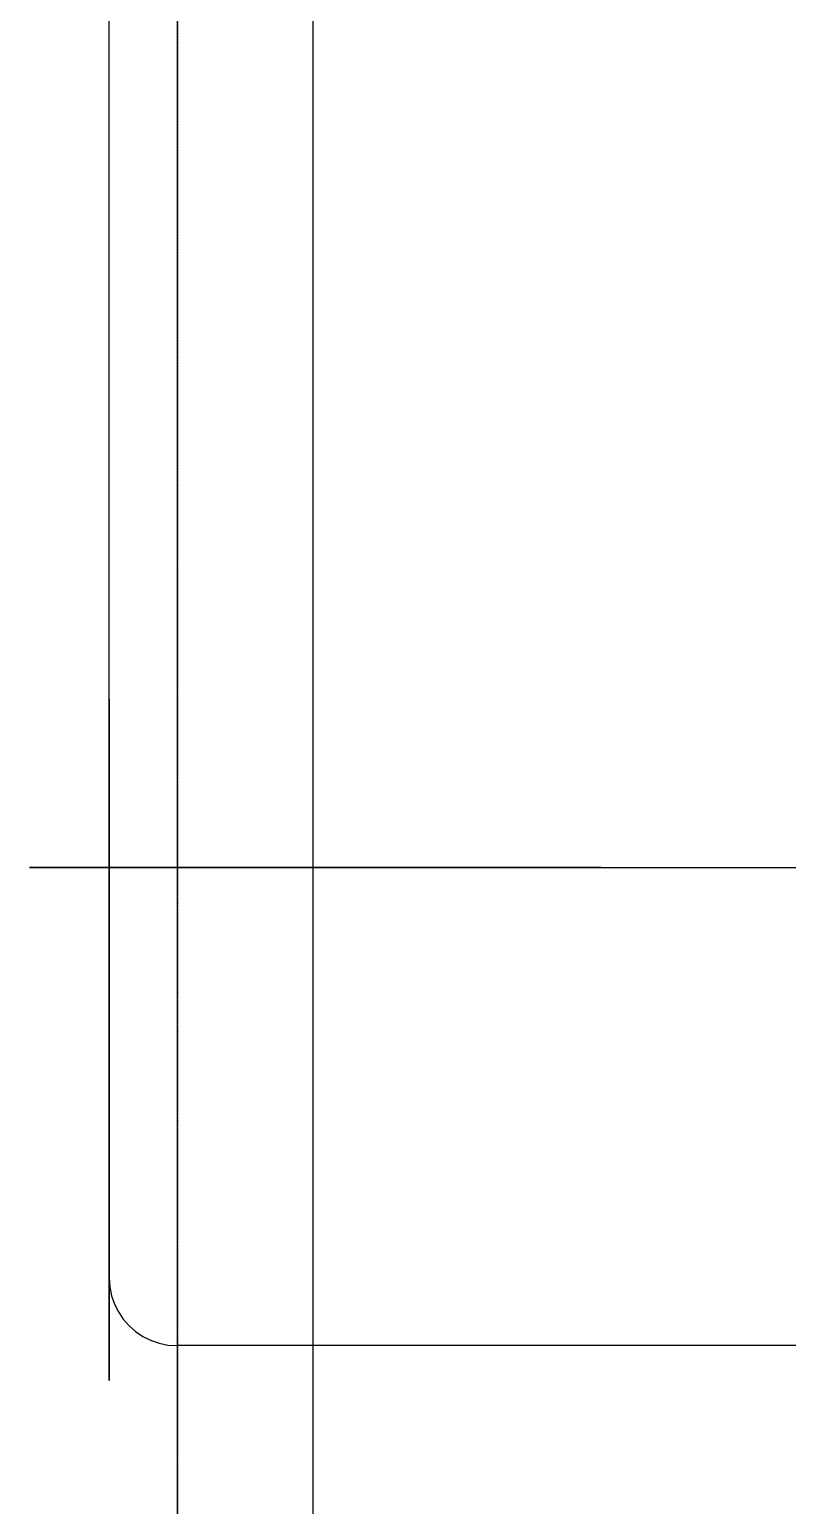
# Model space of a CAD drawing. Extents: x 11992 to 29481, y -6727 to 6811.
# Drawn here: x 14377.8 to 14489.4, y 1926.9 to 2144.2 of the extents above; entities that cross this region are included whole.
import ezdxf

# ---------------------------------------------------------------- set-up
doc = ezdxf.new("R2010")
doc.units = 0
doc.header["$MEASUREMENT"] = 0
doc.linetypes.add('DASHED', pattern=[19.05, 12.7, -6.35])
doc.layers.get('0').update_dxf_attribs({"color": 8, "linetype": 'CONTINUOUS'})
for name, color, linetype in [('DQ-BEAM-DASH', 8, 'DASHED'), ('FF-FINISH【完成面】', 8, 'CONTINUOUS'), ('WALL', 8, 'CONTINUOUS')]:
    doc.layers.add(name, color=color, linetype=linetype)

# ---------------------------------------------------------------- blocks, each defined once
blk = doc.blocks.new('MB-B')
at = {"layer": 'DQ-BEAM-DASH', "ltscale": 0.01}
blk.add_line((-15700, 7400), (-15700, 5200), dxfattribs=at)

msp = doc.modelspace()

# ---------------------------------------------------------------- linework, layer by layer
for p, q in [((14399.62, 630.6, -2440.43), (14399.63, 3630.6, -2440.43)), ((14389.57, 1960.46, -2140.43), (14389.57, 3583.83, -2140.43)), ((14389.57, 1975.35, -1380.54), (14389.57, 3568.99, -1380.54)), ((14389.57, 1975.35, -1380.54), (14389.57, 3568.99, -1380.54)), ((14389.57, 1975.35, -1942.77), (14389.57, 3568.99, -1942.77)), ((14389.57, 1955.63, -2140.53), (14389.57, 2772.48, -2140.53)), ((14389.57, 1955.63, -2140.53), (14389.57, 2772.48, -2140.53)), ((14389.57, 2021.42, -1960.21), (14389.57, 2772.45, -1960.21)), ((14389.57, 1955.63, -2260.53), (14389.57, 2772.45, -2260.53)), ((14389.57, 2021.42, -1960.21), (14389.57, 2772.45, -1960.21)), ((14389.57, 1955.63, -2260.53), (14389.57, 2772.45, -2260.53)), ((14389.57, 1993.73, -1782.54), (14389.57, 2313.73, -1782.54)), ((14389.57, 1994.63, -1541.64), (14389.57, 2313.73, -1541.64)), ((14389.57, 1993.73, -1782.54), (14389.57, 2313.73, -1782.54)), ((14389.57, 1994.63, -1541.64), (14389.57, 2313.73, -1541.64)), ((14389.57, 2045.63, -2201.83), (14389.57, 2045.57, -2200.69)), ((14389.57, 2045.63, -2201.83), (14389.57, 2045.57, -2200.69)), ((14389.57, 2036.63, -2260.53), (14389.57, 2045.63, -2260.53)), ((14389.57, 2045.63, -2260.53), (14389.57, 2027.31, -2260.52)), ((14389.57, 2045.62, -2260.53), (14389.57, 2045.63, -2252.83)), ((14389.57, 2045.63, -2252.83), (14389.57, 2045.63, -2201.83)), ((14389.57, 2042.62, -2260.53), (14389.57, 2045.63, -2260.53)), ((14389.57, 2045.57, -2200.69), (14389.57, 2045.39, -2199.59)), ((14389.57, 2045.57, -2200.69), (14389.57, 2045.39, -2199.59)), ((14389.57, 2045.39, -2199.59), (14389.57, 2045.09, -2198.53)), ((14389.57, 2045.39, -2199.59), (14389.57, 2045.09, -2198.53)), ((14389.57, 2045.09, -2198.53), (14389.57, 2044.69, -2197.52)), ((14389.57, 2045.09, -2198.53), (14389.57, 2044.69, -2197.52)), ((14389.57, 2044.69, -2197.52), (14389.57, 2044.18, -2196.57)), ((14389.57, 2044.69, -2197.52), (14389.57, 2044.18, -2196.57)), ((14389.57, 2044.18, -2196.57), (14389.57, 2043.57, -2195.69)), ((14389.57, 2044.18, -2196.57), (14389.57, 2043.57, -2195.69)), ((14389.57, 2043.57, -2195.69), (14389.57, 2042.87, -2194.88)), ((14389.57, 2043.57, -2195.69), (14389.57, 2042.87, -2194.88)), ((14389.57, 2042.87, -2194.88), (14389.57, 2042.08, -2194.15)), ((14389.57, 2042.87, -2194.88), (14389.57, 2042.08, -2194.15)), ((14389.57, 2042.08, -2194.15), (14389.57, 2041.21, -2193.5)), ((14389.57, 2042.08, -2194.15), (14389.57, 2041.21, -2193.5)), ((14389.57, 2041.21, -2193.5), (14389.57, 2040.26, -2192.95)), ((14389.57, 2041.21, -2193.5), (14389.57, 2040.26, -2192.95)), ((14389.57, 2040.26, -2192.95), (14389.57, 2039.24, -2192.5)), ((14389.57, 2040.26, -2192.95), (14389.57, 2039.24, -2192.5)), ((14389.57, 2039.24, -2192.5), (14389.57, 2038.15, -2192.15)), ((14389.57, 2039.24, -2192.5), (14389.57, 2038.15, -2192.15)), ((14389.57, 2038.15, -2192.15), (14389.57, 1955.63, -2191.83)), ((14389.57, 2036.95, -2260.53), (14389.57, 2036.98, -2260.52)), ((14389.57, 2036.92, -2260.53), (14389.57, 2036.95, -2260.53)), ((14389.57, 2036.89, -2260.53), (14389.57, 2036.92, -2260.53)), ((14389.57, 2036.86, -2260.53), (14389.57, 2036.89, -2260.53)), ((14389.57, 2036.84, -2260.53), (14389.57, 2036.86, -2260.53)), ((14389.57, 2036.81, -2260.53), (14389.57, 2036.84, -2260.53)), ((14389.57, 2036.78, -2260.53), (14389.57, 2036.81, -2260.53)), ((14389.57, 2036.75, -2260.53), (14389.57, 2036.78, -2260.53)), ((14389.57, 2036.72, -2260.53), (14389.57, 2036.75, -2260.53)), ((14389.57, 2036.69, -2260.53), (14389.57, 2036.72, -2260.53)), ((14389.57, 2036.66, -2260.53), (14389.57, 2036.69, -2260.53)), ((14389.57, 2036.63, -2260.53), (14389.57, 2036.66, -2260.53)), ((14389.57, 2035.95, -2440.38), (14389.57, 2035.96, -2440.35)), ((14389.57, 2035.96, -2440.35), (14389.57, 2035.96, -2440.33)), ((14389.57, 2035.96, -2440.33), (14389.57, 2035.96, -2260.52)), ((14389.57, 2035.94, -2440.4), (14389.57, 2035.95, -2440.38)), ((14389.57, 2035.93, -2440.43), (14389.57, 2035.94, -2440.4)), ((14389.57, 2035.92, -2440.45), (14389.57, 2035.93, -2440.43)), ((14389.57, 2035.9, -2440.47), (14389.57, 2035.92, -2440.45)), ((14389.57, 2035.88, -2440.49), (14389.57, 2035.9, -2440.47)), ((14389.57, 2035.86, -2440.5), (14389.57, 2035.88, -2440.49)), ((14389.57, 2035.84, -2440.51), (14389.57, 2035.86, -2440.5)), ((14389.57, 2035.81, -2440.52), (14389.57, 2035.84, -2440.51)), ((14389.57, 2035.78, -2440.53), (14389.57, 2035.81, -2440.52)), ((14389.57, 2035.76, -2440.53), (14389.57, 2035.78, -2440.53)), ((14389.57, 2021.02, -2440.53), (14389.57, 2035.76, -2440.52)), ((14389.57, 2032.96, -2440.53), (14389.57, 2032.96, -2260.52)), ((14389.57, 2027.31, -2260.52), (14389.57, 1970.58, -2260.52)), ((14389.57, 1970.58, -2260.52), (14389.57, 2026.96, -2260.53)), ((14389.57, 1970.58, -2260.52), (14389.57, 2023.1, -2260.52)), ((14378.11, 2020.82, -1476.45), (14377.85, 2020.82, -1493.54)), ((14377.85, 2020.82, -1493.54), (14377.85, 2020.82, -1512.24)), ((14377.85, 2020.82, -1512.24), (14378.04, 2020.82, -1532.39)), ((14378.04, 2020.82, -1532.39), (14378.37, 2020.82, -1553.83)), ((14378.66, 2020.82, -1461.11), (14378.11, 2020.82, -1476.45)), ((14378.37, 2020.82, -1553.83), (14378.79, 2020.82, -1576.42)), ((14379.58, 2020.82, -1447.68), (14378.66, 2020.82, -1461.11)), ((14378.79, 2020.82, -1576.42), (14379.25, 2020.82, -1599.98)), ((14379.25, 2020.82, -1599.98), (14379.7, 2020.82, -1624.38)), ((14380.9, 2020.82, -1436.32), (14379.58, 2020.82, -1447.68)), ((14379.7, 2020.82, -1624.38), (14380.08, 2020.82, -1649.48)), ((14380.08, 2020.82, -1649.48), (14380.4, 2020.82, -1675.21)), ((14380.4, 2020.82, -1675.21), (14380.67, 2020.82, -1701.52)), ((14380.67, 2020.82, -1701.52), (14380.88, 2020.82, -1728.39)), ((14380.88, 2020.82, -1728.39), (14381.04, 2020.82, -1755.76)), ((14382.68, 2020.82, -1427.19), (14380.9, 2020.82, -1436.32)), ((14381.04, 2020.82, -1755.76), (14381.16, 2020.82, -1783.59)), ((14381.16, 2020.82, -1783.59), (14381.25, 2020.82, -1811.84)), ((14381.25, 2020.82, -1811.84), (14381.31, 2020.82, -1840.47)), ((14381.31, 2020.82, -1840.47), (14381.34, 2020.82, -1869.43)), ((14381.34, 2020.82, -1869.43), (14381.36, 2020.82, -1898.67)), ((14381.36, 2020.82, -1898.67), (14381.37, 2020.82, -1928.17)), ((14381.37, 2020.82, -1928.17), (14381.37, 2020.82, -1957.86)), ((14381.37, 2020.82, -1957.86), (14381.38, 2020.82, -1987.69)), ((14381.38, 2020.82, -1987.69), (14381.41, 2020.82, -2017.41)), ((14381.41, 2020.82, -2017.41), (14381.5, 2020.82, -2046.79)), ((14381.5, 2020.82, -2046.79), (14381.67, 2020.82, -2075.54)), ((14381.67, 2020.82, -2075.54), (14381.95, 2020.82, -2103.43)), ((14381.95, 2020.82, -2103.43), (14382.37, 2020.82, -2130.19)), ((14382.37, 2020.82, -2130.19), (14382.96, 2020.82, -2155.56)), ((14384.98, 2020.82, -1420.43), (14382.68, 2020.82, -1427.19)), ((14382.96, 2020.82, -2155.56), (14383.74, 2020.82, -2179.28)), ((14383.74, 2020.82, -2179.28), (14384.75, 2020.82, -2201.11)), ((14384.75, 2020.82, -2201.11), (14386, 2020.82, -2220.77)), ((14386.77, 2020.82, -1416.4), (14384.98, 2020.82, -1420.43)), ((14386, 2020.82, -2220.77), (14387.53, 2020.82, -2238.01)), ((14388.81, 2020.82, -1412.61), (14386.77, 2020.82, -1416.4)), ((14387.53, 2020.82, -2238.01), (14389.37, 2020.82, -2252.58)), ((14391.11, 2020.82, -1409.06), (14388.81, 2020.82, -1412.61)), ((14389.57, 2021.42, -1960.21), (14389.57, 2018.71, -1960.39)), ((14389.57, 2020.99, -2440.53), (14389.57, 2021.02, -2440.53)), ((14389.57, 2020.96, -2440.52), (14389.57, 2020.99, -2440.53)), ((14389.57, 2020.94, -2440.51), (14389.57, 2020.96, -2440.52)), ((14389.57, 2020.82, -2440.33), (14389.57, 2020.96, -2260.53)), ((14389.57, 2020.91, -2440.5), (14389.57, 2020.94, -2440.51)), ((14389.57, 2020.89, -2440.49), (14389.57, 2020.91, -2440.5)), ((14389.57, 2020.87, -2440.47), (14389.57, 2020.89, -2440.49)), ((14389.57, 2020.86, -2440.45), (14389.57, 2020.87, -2440.47)), ((14389.57, 2020.84, -2440.43), (14389.57, 2020.86, -2440.45)), ((14389.57, 2020.83, -2440.4), (14389.57, 2020.84, -2440.43)), ((14389.57, 2020.82, -2440.38), (14389.57, 2020.83, -2440.4)), ((14389.57, 2020.81, -2440.35), (14389.57, 2020.82, -2440.38)), ((14389.57, 2020.82, -2185.23), (14389.58, 2020.82, -2206.47)), ((14389.57, 2020.82, -2436.74), (14389.57, 2020.82, -2436.77)), ((14389.57, 2020.82, -2436.77), (14389.57, 2020.82, -2436.79)), ((14389.57, 2020.82, -2436.79), (14389.58, 2020.82, -2436.82)), ((14389.57, 2020.82, -2439.9), (14389.57, 2020.82, -2439.92)), ((14389.57, 2020.82, -2439.92), (14389.57, 2020.82, -2439.95)), ((14389.57, 2020.82, -2439.95), (14389.58, 2020.82, -2439.97)), ((14389.58, 2020.82, -2437.22), (14389.57, 2020.82, -2437.24)), ((14389.57, 2020.82, -2437.24), (14389.57, 2020.82, -2437.27)), ((14389.57, 2020.82, -2437.27), (14389.57, 2020.82, -2437.3)), ((14389.58, 2020.82, -2185.15), (14389.57, 2020.82, -2185.18)), ((14389.57, 2020.82, -2185.18), (14389.57, 2020.82, -2185.2)), ((14389.57, 2020.82, -2185.2), (14389.57, 2020.82, -2185.23)), ((14389.57, 2020.82, -2440.33), (14389.57, 2020.82, -2185.23)), ((14389.57, 2020.82, -2439.9), (14389.57, 2020.82, -2437.3)), ((14389.57, 2020.81, -2440.33), (14389.57, 2020.81, -2440.35)), ((14389.58, 2020.82, -2206.47), (14389.6, 2020.82, -2227.7)), ((14389.58, 2020.82, -2436.82), (14389.59, 2020.82, -2436.84)), ((14389.58, 2020.82, -2439.97), (14389.59, 2020.82, -2440)), ((14389.59, 2020.82, -2437.19), (14389.58, 2020.82, -2437.22)), ((14389.59, 2020.82, -2185.13), (14389.58, 2020.82, -2185.15)), ((14389.59, 2020.82, -2436.84), (14389.61, 2020.82, -2436.86)), ((14389.59, 2020.82, -2440), (14389.61, 2020.82, -2440.02)), ((14389.61, 2020.82, -2437.17), (14389.59, 2020.82, -2437.19)), ((14389.61, 2020.82, -2185.11), (14389.59, 2020.82, -2185.13)), ((14389.6, 2020.82, -2227.7), (14389.62, 2020.82, -2248.94)), ((14389.61, 2020.82, -2436.86), (14389.63, 2020.82, -2436.88)), ((14389.61, 2020.82, -2440.02), (14389.63, 2020.82, -2440.04)), ((14389.63, 2020.82, -2437.15), (14389.61, 2020.82, -2437.17)), ((14389.63, 2020.82, -2185.09), (14389.61, 2020.82, -2185.11)), ((14389.62, 2020.82, -2248.94), (14389.63, 2020.82, -2270.18)), ((14389.62, 2020.82, -2265.62), (14449.77, 2020.82, -2265.56)), ((14389.63, 2020.82, -2270.18), (14389.65, 2020.82, -2291.42)), ((14389.63, 2020.82, -2436.88), (14389.65, 2020.82, -2436.9)), ((14389.63, 2020.82, -2440.04), (14389.65, 2020.82, -2440.06)), ((14389.65, 2020.82, -2437.14), (14389.63, 2020.82, -2437.15)), ((14389.65, 2020.82, -2185.07), (14389.63, 2020.82, -2185.09)), ((14389.65, 2020.82, -2291.42), (14389.67, 2020.82, -2312.66)), ((14389.65, 2020.82, -2436.9), (14389.67, 2020.82, -2436.92)), ((14389.65, 2020.82, -2440.06), (14389.67, 2020.82, -2440.07)), ((14389.67, 2020.82, -2437.12), (14389.65, 2020.82, -2437.14)), ((14389.67, 2020.82, -2185.05), (14389.65, 2020.82, -2185.07)), ((14389.67, 2020.82, -2312.66), (14389.68, 2020.82, -2333.9)), ((14389.67, 2020.82, -2436.92), (14389.69, 2020.82, -2436.93)), ((14389.67, 2020.82, -2440.07), (14389.69, 2020.82, -2440.08)), ((14389.69, 2020.82, -2437.11), (14389.67, 2020.82, -2437.12)), ((14389.69, 2020.82, -2185.04), (14389.67, 2020.82, -2185.05)), ((14389.68, 2020.82, -2333.9), (14389.7, 2020.82, -2355.14)), ((14389.69, 2020.82, -2436.93), (14389.72, 2020.82, -2436.94)), ((14389.69, 2020.82, -2440.08), (14389.72, 2020.82, -2440.09)), ((14389.72, 2020.82, -2437.1), (14389.69, 2020.82, -2437.11)), ((14389.72, 2020.82, -2185.03), (14389.69, 2020.82, -2185.04)), ((14389.7, 2020.82, -2355.14), (14389.72, 2020.82, -2376.38)), ((14389.72, 2020.82, -2376.38), (14389.73, 2020.82, -2397.62)), ((14389.72, 2020.82, -2436.94), (14389.74, 2020.82, -2436.94)), ((14389.72, 2020.82, -2440.09), (14389.74, 2020.82, -2440.1)), ((14389.74, 2020.82, -2437.09), (14389.72, 2020.82, -2437.1)), ((14389.74, 2020.82, -2185.03), (14389.72, 2020.82, -2185.03)), ((14389.73, 2020.82, -2397.62), (14389.75, 2020.82, -2418.85)), ((14389.74, 2020.82, -2436.94), (14389.77, 2020.82, -2436.94)), ((14389.74, 2020.82, -2440.1), (14389.77, 2020.82, -2440.1)), ((14389.77, 2020.82, -2437.09), (14389.74, 2020.82, -2437.09)), ((14389.77, 2020.82, -2185.02), (14389.74, 2020.82, -2185.03)), ((14389.75, 2020.82, -2418.85), (14389.77, 2020.82, -2440.09)), ((14389.77, 2020.82, -2440.09), (14394.77, 2020.82, -2440.08)), ((14389.77, 2020.82, -2437.09), (14393.49, 2020.82, -2437.09)), ((14389.77, 2020.82, -2185.03), (14434.77, 2020.82, -2185.03)), ((14389.77, 2020.82, -2440.09), (14393.49, 2020.82, -2440.09)), ((14389.77, 2020.82, -2436.94), (14449.57, 2020.82, -2436.94)), ((14393.66, 2020.82, -1405.75), (14391.11, 2020.82, -1409.06)), ((14396.82, 2020.82, -2185.03), (14393.37, 2020.82, -2185.03)), ((14393.49, 2020.82, -2437.09), (14449.57, 2020.82, -2437.09)), ((14393.49, 2020.82, -2440.09), (14408.37, 2020.82, -2440.09)), ((14396.44, 2020.82, -1402.68), (14393.66, 2020.82, -1405.75)), ((14394.77, 2020.82, -2440.08), (14399.77, 2020.82, -2440.06)), ((14399.46, 2020.82, -1399.87), (14396.44, 2020.82, -1402.68)), ((14400.27, 2020.82, -2185.03), (14396.82, 2020.82, -2185.03)), ((14402.69, 2020.82, -1397.33), (14399.46, 2020.82, -1399.87)), ((14399.77, 2020.82, -2440.06), (14404.77, 2020.82, -2440.05)), ((14403.72, 2020.82, -2185.03), (14400.27, 2020.82, -2185.03)), ((14406.15, 2020.82, -1395.05), (14402.69, 2020.82, -1397.33)), ((14407.17, 2020.82, -2185.03), (14403.72, 2020.82, -2185.03)), ((14404.77, 2020.82, -2440.05), (14409.77, 2020.82, -2440.04)), ((14409.81, 2020.82, -1393.04), (14406.15, 2020.82, -1395.05)), ((14410.62, 2020.82, -2185.03), (14407.17, 2020.82, -2185.03)), ((14409.77, 2020.82, -2440.04), (14414.77, 2020.82, -2440.02)), ((14413.68, 2020.82, -1391.32), (14409.81, 2020.82, -1393.04)), ((14414.07, 2020.82, -2185.03), (14410.62, 2020.82, -2185.03)), ((14417.74, 2020.82, -1389.88), (14413.68, 2020.82, -1391.32)), ((14417.52, 2020.82, -2185.03), (14414.07, 2020.82, -2185.03)), ((14414.77, 2020.82, -2440.02), (14419.77, 2020.82, -2440.01)), ((14420.97, 2020.82, -2185.03), (14417.52, 2020.82, -2185.03)), ((14421.99, 2020.82, -1388.74), (14417.74, 2020.82, -1389.88)), ((14419.77, 2020.82, -2440.01), (14424.77, 2020.82, -2440)), ((14424.42, 2020.82, -2185.03), (14420.97, 2020.82, -2185.03)), ((14425.39, 2020.82, -1387.94), (14421.99, 2020.82, -1388.75)), ((14427.87, 2020.82, -2185.03), (14424.42, 2020.82, -2185.03)), ((14424.77, 2020.82, -2440), (14429.77, 2020.82, -2439.98)), ((14428.74, 2020.82, -1387.22), (14425.39, 2020.82, -1387.94)), ((14431.32, 2020.82, -2185.03), (14427.87, 2020.82, -2185.03)), ((14432.05, 2020.82, -1386.59), (14428.74, 2020.82, -1387.22)), ((14429.77, 2020.82, -2439.98), (14434.77, 2020.82, -2439.97)), ((14434.77, 2020.82, -2185.03), (14431.32, 2020.82, -2185.03)), ((14435.32, 2020.82, -1386.05), (14432.05, 2020.82, -1386.59)), ((14434.77, 2020.82, -2439.97), (14439.77, 2020.82, -2439.96)), ((14436.8, 2020.82, -2185.17), (14434.77, 2020.82, -2185.03)), ((14438.58, 2020.82, -1385.59), (14435.32, 2020.82, -1386.05)), ((14438.75, 2020.82, -2185.57), (14436.8, 2020.82, -2185.17)), ((14441.83, 2020.82, -1385.22), (14438.58, 2020.82, -1385.59)), ((14440.61, 2020.82, -2186.21), (14438.75, 2020.82, -2185.57)), ((14439.77, 2020.82, -2439.96), (14444.77, 2020.82, -2439.94)), ((14442.34, 2020.82, -2187.08), (14440.61, 2020.82, -2186.21)), ((14445.09, 2020.82, -1384.93), (14441.83, 2020.82, -1385.22)), ((14443.93, 2020.82, -2188.16), (14442.34, 2020.82, -2187.08)), ((14445.37, 2020.82, -2189.43), (14443.93, 2020.82, -2188.16)), ((14444.77, 2020.82, -2439.94), (14449.77, 2020.82, -2439.93)), ((14448.37, 2020.82, -1384.73), (14445.09, 2020.82, -1384.93)), ((14446.64, 2020.82, -2190.87), (14445.37, 2020.82, -2189.43)), ((14447.72, 2020.82, -2192.46), (14446.64, 2020.82, -2190.87)), ((14448.59, 2020.82, -2194.2), (14447.72, 2020.82, -2192.46)), ((14451.69, 2020.82, -1384.61), (14448.37, 2020.82, -1384.73)), ((14449.23, 2020.82, -2196.05), (14448.59, 2020.82, -2194.2)), ((14449.63, 2020.82, -2198), (14449.23, 2020.82, -2196.05)), ((14449.57, 2020.82, -2436.94), (14449.59, 2020.82, -2436.94)), ((14449.57, 2020.82, -2440.1), (14449.57, 2020.82, -2440.1)), ((14449.57, 2020.82, -2440.1), (14449.57, 2020.82, -2440.1)), ((14449.57, 2020.82, -2440.1), (14449.58, 2020.82, -2440.1)), ((14449.58, 2020.82, -2437.09), (14449.57, 2020.82, -2437.09)), ((14449.57, 2020.82, -2437.09), (14449.57, 2020.82, -2437.09)), ((14449.57, 2020.82, -2437.09), (14449.57, 2020.82, -2437.09)), ((14449.58, 2020.82, -2440.1), (14449.58, 2020.82, -2440.1)), ((14449.58, 2020.82, -2440.1), (14449.58, 2020.82, -2440.1)), ((14449.58, 2020.82, -2440.1), (14449.58, 2020.82, -2440.1)), ((14449.58, 2020.82, -2440.1), (14449.59, 2020.82, -2440.09)), ((14449.59, 2020.82, -2437.1), (14449.58, 2020.82, -2437.1)), ((14449.58, 2020.82, -2437.1), (14449.58, 2020.82, -2437.09)), ((14449.58, 2020.82, -2437.09), (14449.58, 2020.82, -2437.09)), ((14449.58, 2020.82, -2437.09), (14449.58, 2020.82, -2437.09)), ((14449.59, 2020.82, -2436.94), (14449.62, 2020.82, -2436.94)), ((14449.59, 2020.82, -2440.09), (14449.59, 2020.82, -2440.09)), ((14449.59, 2020.82, -2440.09), (14449.59, 2020.82, -2440.09)), ((14449.59, 2020.82, -2440.09), (14449.6, 2020.82, -2440.09)), ((14449.6, 2020.82, -2437.1), (14449.59, 2020.82, -2437.1)), ((14449.59, 2020.82, -2437.1), (14449.59, 2020.82, -2437.1)), ((14449.59, 2020.82, -2437.1), (14449.59, 2020.82, -2437.1)), ((14449.6, 2020.82, -2440.09), (14449.62, 2020.82, -2440.09)), ((14449.62, 2020.82, -2437.1), (14449.6, 2020.82, -2437.1)), ((14449.6, 2020.82, -2440.09), (14449.6, 2020.82, -2440.09)), ((14449.6, 2020.82, -2440.09), (14449.6, 2020.82, -2440.09)), ((14449.6, 2020.82, -2437.1), (14449.6, 2020.82, -2437.1)), ((14449.6, 2020.82, -2437.1), (14449.6, 2020.82, -2437.1)), ((14449.62, 2020.82, -2440.09), (14449.64, 2020.82, -2440.08)), ((14449.64, 2020.82, -2437.11), (14449.62, 2020.82, -2437.1)), ((14449.62, 2020.82, -2436.94), (14449.64, 2020.82, -2436.93)), ((14449.77, 2020.82, -2200.03), (14449.63, 2020.82, -2198)), ((14449.64, 2020.82, -2440.08), (14449.66, 2020.82, -2440.07)), ((14449.66, 2020.82, -2437.12), (14449.64, 2020.82, -2437.11)), ((14449.64, 2020.82, -2436.93), (14449.67, 2020.82, -2436.92)), ((14449.66, 2020.82, -2440.07), (14449.68, 2020.82, -2440.06)), ((14449.68, 2020.82, -2437.13), (14449.66, 2020.82, -2437.12)), ((14449.67, 2020.82, -2436.92), (14449.69, 2020.82, -2436.9)), ((14449.68, 2020.82, -2440.06), (14449.69, 2020.82, -2440.05)), ((14449.69, 2020.82, -2437.14), (14449.68, 2020.82, -2437.13)), ((14449.69, 2020.82, -2440.05), (14449.71, 2020.82, -2440.04)), ((14449.71, 2020.82, -2437.15), (14449.69, 2020.82, -2437.14)), ((14449.69, 2020.82, -2436.9), (14449.71, 2020.82, -2436.88)), ((14449.71, 2020.82, -2440.04), (14449.72, 2020.82, -2440.03)), ((14449.72, 2020.82, -2437.17), (14449.71, 2020.82, -2437.15)), ((14449.71, 2020.82, -2436.88), (14449.73, 2020.82, -2436.86)), ((14449.72, 2020.82, -2440.03), (14449.73, 2020.82, -2440.01)), ((14449.73, 2020.82, -2437.18), (14449.72, 2020.82, -2437.17)), ((14449.73, 2020.82, -2440.01), (14449.74, 2020.82, -2439.99)), ((14449.74, 2020.82, -2437.2), (14449.73, 2020.82, -2437.18)), ((14449.73, 2020.82, -2436.86), (14449.74, 2020.82, -2436.84)), ((14449.74, 2020.82, -2439.99), (14449.75, 2020.82, -2439.98)), ((14449.75, 2020.82, -2437.22), (14449.74, 2020.82, -2437.2)), ((14449.74, 2020.82, -2436.84), (14449.75, 2020.82, -2436.82)), ((14449.75, 2020.82, -2439.98), (14449.76, 2020.82, -2439.96)), ((14449.76, 2020.82, -2437.24), (14449.75, 2020.82, -2437.22)), ((14449.75, 2020.82, -2436.82), (14449.76, 2020.82, -2436.79)), ((14449.76, 2020.82, -2439.96), (14449.76, 2020.82, -2439.94)), ((14449.76, 2020.82, -2437.26), (14449.76, 2020.82, -2437.24)), ((14449.76, 2020.82, -2436.79), (14449.77, 2020.82, -2436.77)), ((14449.76, 2020.82, -2439.94), (14449.76, 2020.82, -2439.93)), ((14449.76, 2020.82, -2439.93), (14449.76, 2020.82, -2439.93)), ((14449.76, 2020.82, -2439.93), (14449.76, 2020.82, -2439.93)), ((14449.76, 2020.82, -2439.93), (14449.76, 2020.82, -2439.92)), ((14449.76, 2020.82, -2439.92), (14449.76, 2020.82, -2439.92)), ((14449.76, 2020.82, -2439.92), (14449.76, 2020.82, -2439.92)), ((14449.76, 2020.82, -2439.92), (14449.77, 2020.82, -2439.91)), ((14449.77, 2020.82, -2437.28), (14449.76, 2020.82, -2437.28)), ((14449.76, 2020.82, -2437.28), (14449.76, 2020.82, -2437.27)), ((14449.76, 2020.82, -2437.27), (14449.76, 2020.82, -2437.27)), ((14449.76, 2020.82, -2437.27), (14449.76, 2020.82, -2437.27)), ((14449.76, 2020.82, -2437.27), (14449.76, 2020.82, -2437.26)), ((14449.76, 2020.82, -2437.26), (14449.76, 2020.82, -2437.26)), ((14449.76, 2020.82, -2437.26), (14449.76, 2020.82, -2437.26)), ((14449.77, 2020.82, -2439.93), (14449.77, 2020.82, -2419.94)), ((14449.77, 2020.82, -2419.94), (14449.77, 2020.82, -2399.94)), ((14449.77, 2020.82, -2399.94), (14449.77, 2020.82, -2379.95)), ((14449.77, 2020.82, -2379.95), (14449.77, 2020.82, -2359.96)), ((14449.77, 2020.82, -2359.96), (14449.77, 2020.82, -2339.97)), ((14449.77, 2020.82, -2339.97), (14449.77, 2020.82, -2319.98)), ((14449.77, 2020.82, -2319.98), (14449.77, 2020.82, -2299.99)), ((14449.77, 2020.82, -2299.99), (14449.77, 2020.82, -2280)), ((14449.77, 2020.82, -2280), (14449.77, 2020.82, -2260.01)), ((14449.77, 2020.82, -2260.01), (14449.77, 2020.82, -2240.02)), ((14449.77, 2020.82, -2240.02), (14449.77, 2020.82, -2220.02)), ((14449.77, 2020.82, -2220.02), (14449.77, 2020.82, -2200.03)), ((14449.77, 2020.82, -2436.77), (14449.77, 2020.82, -2436.74)), ((14449.77, 2020.82, -2439.91), (14449.77, 2020.82, -2439.91)), ((14449.77, 2020.82, -2439.91), (14449.77, 2020.82, -2439.91)), ((14449.77, 2020.82, -2439.91), (14449.77, 2020.82, -2439.9)), ((14449.77, 2020.82, -2439.9), (14449.77, 2020.82, -2439.9)), ((14449.77, 2020.82, -2439.9), (14449.77, 2020.82, -2439.9)), ((14449.77, 2020.82, -2437.3), (14449.77, 2020.82, -2437.29)), ((14449.77, 2020.82, -2437.29), (14449.77, 2020.82, -2437.29)), ((14449.77, 2020.82, -2437.29), (14449.77, 2020.82, -2437.28)), ((14449.77, 2020.82, -2437.28), (14449.77, 2020.82, -2437.28)), ((14449.77, 2020.82, -2437.28), (14449.77, 2020.82, -2437.28)), ((14449.77, 2020.82, -2439.9), (14449.77, 2020.82, -2437.3)), ((14449.77, 2020.82, -2260.33), (16699.23, 2020.82, -2260.33)), ((14449.77, 2020.82, -2208.27), (14491.23, 2020.82, -2175.74)), ((14455.05, 2020.82, -1384.57), (14451.69, 2020.82, -1384.61)), ((14458.48, 2020.82, -1384.61), (14455.05, 2020.82, -1384.57)), ((14461.98, 2020.82, -1384.72), (14458.48, 2020.82, -1384.61)), ((14461.97, 2020.82, -1384.72), (14466.76, 2020.82, -1384.81)), ((14466.76, 2020.82, -1384.81), (14471.26, 2020.82, -1385.28)), ((14471.26, 2020.82, -1385.28), (14475.47, 2020.82, -1386.12)), ((14475.47, 2020.82, -1386.12), (14479.39, 2020.82, -1387.35)), ((14479.39, 2020.82, -1387.35), (14483.01, 2020.82, -1388.95)), ((14483.01, 2020.82, -1388.95), (14486.35, 2020.82, -1390.93)), ((14486.35, 2020.82, -1390.93), (14489.39, 2020.82, -1393.28)), ((14489.39, 2020.82, -1393.28), (14492.14, 2020.82, -1396.02)), ((14389.57, 2018.71, -1960.39), (14389.57, 2016.1, -1960.92)), ((14389.57, 2016.1, -1960.92), (14389.57, 2013.64, -1961.78)), ((14389.57, 2013.64, -1961.78), (14389.57, 2011.33, -1962.94)), ((14389.57, 2011.33, -1962.94), (14389.57, 2009.2, -1964.37)), ((14389.57, 2009.2, -1964.37), (14389.57, 2007.28, -1966.06)), ((14389.57, 2007.28, -1966.06), (14389.57, 2005.59, -1967.99)), ((14389.57, 2005.59, -1967.99), (14389.57, 2004.15, -1970.11)), ((14389.57, 2004.15, -1970.11), (14389.57, 2002.99, -1972.42)), ((14389.57, 2002.99, -1972.42), (14389.57, 2002.14, -1974.89)), ((14389.57, 2002.14, -1974.89), (14389.57, 2001.6, -1977.49)), ((14389.57, 2001.6, -1977.49), (14389.57, 2001.42, -1980.21)), ((14389.57, 2001.42, -1980.21), (14389.57, 2001.42, -2140.33)), ((14389.57, 2001.42, -2140.33), (14389.57, 2001.42, -2046.68)), ((14389.57, 1975.35, -1380.54), (14389.57, 1971.28, -1380.82)), ((14389.57, 1971.28, -1942.5), (14389.57, 1975.35, -1942.77)), ((14389.57, 1971.28, -1380.82), (14389.57, 1967.38, -1381.61)), ((14389.57, 1967.38, -1941.7), (14389.57, 1971.28, -1942.5)), ((14389.57, 1955.63, -2260.52), (14389.57, 1970.58, -2260.52)), ((14389.57, 1967.57, -2260.52), (14389.57, 1970.58, -2260.52)), ((14389.57, 1967.38, -1381.61), (14389.57, 1963.67, -1382.9)), ((14389.57, 1963.67, -1940.41), (14389.57, 1967.38, -1941.7)), ((14389.57, 1963.67, -1382.9), (14389.57, 1960.21, -1384.64)), ((14389.57, 1960.21, -1938.67), (14389.57, 1963.67, -1940.41)), ((14389.57, 1960.46, -2140.43), (14389.66, 1959.1, -2140.43)), ((14389.57, 1960.21, -1384.64), (14389.57, 1957.02, -1386.79)), ((14389.57, 1957.02, -1936.52), (14389.57, 1960.21, -1938.67)), ((14389.66, 1959.1, -2140.43), (14389.92, 1957.8, -2140.43)), ((14389.92, 1957.8, -2140.43), (14390.35, 1956.57, -2140.43)), ((14389.57, 1957.02, -1386.79), (14389.57, 1954.14, -1389.33)), ((14389.57, 1954.14, -1933.98), (14389.57, 1957.02, -1936.52)), ((14389.57, 1955.63, -2191.83), (14389.57, 1955.63, -2260.52)), ((14389.57, 1955.63, -2191.83), (14389.57, 1955.63, -2140.31)), ((14389.57, 1955.63, -2140.31), (14389.57, 1955.63, -1935.38)), ((14390.35, 1956.57, -2140.43), (14390.93, 1955.41, -2140.43)), ((14390.93, 1955.41, -2140.43), (14391.65, 1954.35, -2140.43)), ((14389.57, 1954.14, -1389.33), (14389.57, 1951.6, -1392.21)), ((14389.57, 1951.6, -1931.1), (14389.57, 1954.14, -1933.98)), ((14391.65, 1954.35, -2140.43), (14392.49, 1953.39, -2140.43)), ((14392.49, 1953.39, -2140.43), (14393.45, 1952.54, -2140.43)), ((14389.57, 1951.6, -1392.21), (14389.57, 1949.45, -1395.4)), ((14389.57, 1949.45, -1927.91), (14389.57, 1951.6, -1931.1)), ((14393.45, 1952.54, -2140.43), (14394.52, 1951.82, -2140.43)), ((14394.52, 1951.82, -2140.43), (14395.67, 1951.24, -2140.43)), ((14395.67, 1951.24, -2140.43), (14396.91, 1950.82, -2140.43)), ((14389.57, 1949.45, -1395.4), (14389.57, 1947.71, -1398.86)), ((14389.57, 1947.71, -1924.45), (14389.57, 1949.45, -1927.91)), ((14396.91, 1950.82, -2140.43), (14398.21, 1950.55, -2140.43)), ((14398.21, 1950.55, -2140.43), (14399.57, 1950.46, -2140.43)), ((14619.98, 1950.46, -2140.43), (14399.57, 1950.46, -2140.43)), ((14389.57, 1947.71, -1398.86), (14389.57, 1946.42, -1402.57)), ((14389.57, 1946.42, -1920.75), (14389.57, 1947.71, -1924.45)), ((14389.57, 1946.42, -1402.57), (14389.57, 1945.63, -1406.47)), ((14389.57, 1945.63, -1916.84), (14389.57, 1946.42, -1920.75)), ((14389.57, 1945.63, -1406.47), (14389.57, 1945.35, -1410.54)), ((14389.57, 1945.35, -1912.77), (14389.57, 1945.63, -1916.84)), ((14389.57, 1945.35, -1912.77), (14389.57, 1945.35, -1410.54))]:
    msp.add_line(p, q)
at = {"layer": 'FF-FINISH【完成面】', "elevation": 0}
msp.add_lwpolyline([(16119.61, 650.55), (14419.61, 650.55), (14419.61, 4210.55), (17179.61, 4210.55), (17179.61, 1589.38)], dxfattribs=at)
at = {"layer": 'WALL'}
msp.add_line((14399.61, 630.55), (14399.61, 3730.55), dxfattribs=at)

# ---------------------------------------------------------------- block references
msp.add_blockref('MB-B', (30099.61, -4369.45))

doc.saveas('drawing.dxf')
